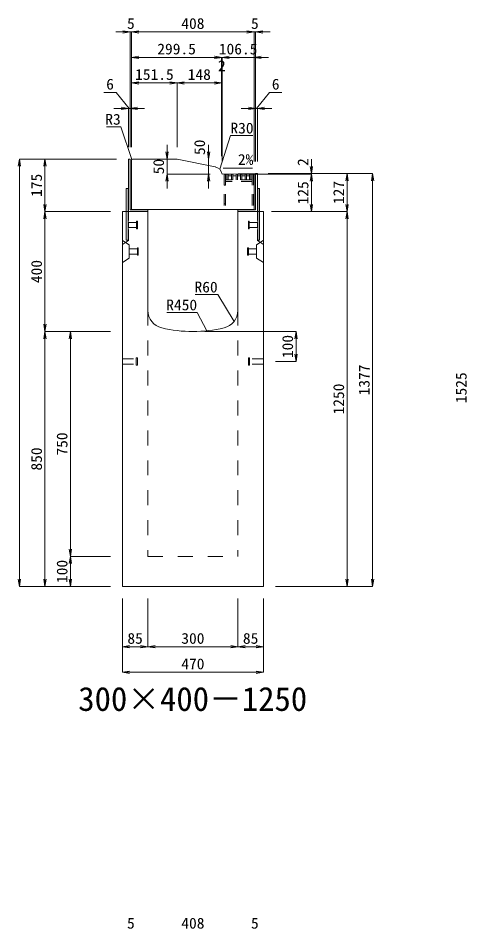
# Model space of a CAD drawing. Units: millimetres at full size. Extents: x -1809 to 57027, y -20349 to 17321.
# Drawn here: x 10818 to 12313, y -10038 to -7001 of the extents above; entities that cross this region are included whole.
import ezdxf
from ezdxf.enums import TextEntityAlignment as Align

# ---------------------------------------------------------------- set-up
doc = ezdxf.new("R2010")
doc.units = ezdxf.units.MM
doc.header["$LTSCALE"] = 50
for name, pattern in [('USER1', [2, 1, -1]), ('USER2', [1.35, 0.75, -0.6]), ('USER3', [1.35, 0.75, -0.6])]:
    doc.linetypes.add(name, pattern=pattern)
for name, color, linetype, lineweight in [('インサート', 3, 'USER2', 9), ('受枠', 3, 'Continuous', 5), ('寸法線', 7, 'Continuous', 13), ('引出線', 4, 'Continuous', 13), ('本体', 2, 'Continuous', 13), ('補助線', 8, 'Continuous', 13), ('ｸﾞﾚｰﾁﾝｸﾞ', 7, 'USER3', 9)]:
    doc.layers.add(name, color=color, linetype=linetype, lineweight=lineweight)
doc.layers.add('文字', color=7, linetype='Continuous')
doc.styles.add('ＭＳ 明朝', font='')
doc.styles.get('ＭＳ 明朝').set_extended_font_data('MS Mincho')

# ---------------------------------------------------------------- blocks, each defined once
blk = doc.blocks.new('open_arrow')
at = {"color": 0, "linetype": 'Continuous', "lineweight": -2}
blk.add_lwpolyline([(7.5, 1.25), (0, 0), (7.5, -1.25)], dxfattribs=at)

msp = doc.modelspace()

# ---------------------------------------------------------------- linework, layer by layer
at = {"layer": 'インサート'}
for p, q in [((11215, -7678.55), (11212, -7678.55)), ((11212, -7678.55), (11212, -7703.55)), ((11215, -7703.55), (11215, -7678.55)), ((11585, -7678.55), (11588, -7678.55)), ((11585, -7703.55), (11585, -7678.55)), ((11588, -7678.55), (11588, -7703.55)), ((11185, -7682.55), (11212, -7682.55)), ((11185, -7682.55), (11185, -7699.55)), ((11185, -7699.55), (11212, -7699.55)), ((11212, -7703.55), (11215, -7703.55)), ((11588, -7703.55), (11585, -7703.55)), ((11615, -7682.55), (11588, -7682.55)), ((11615, -7699.55), (11588, -7699.55)), ((11615, -7682.55), (11615, -7699.55)), ((11188.2, -7770.55), (11215.2, -7770.55)), ((11188.2, -7770.55), (11188.2, -7787.55)), ((11218.2, -7766.55), (11215.2, -7766.55)), ((11215.2, -7766.55), (11215.2, -7791.55)), ((11218.2, -7791.55), (11218.2, -7766.55)), ((11581.8, -7766.55), (11584.8, -7766.55)), ((11581.8, -7791.55), (11581.8, -7766.55)), ((11584.8, -7766.55), (11584.8, -7791.55)), ((11611.8, -7770.55), (11584.8, -7770.55)), ((11611.8, -7770.55), (11611.8, -7787.55)), ((11188.2, -7787.55), (11215.2, -7787.55)), ((11215.2, -7791.55), (11218.2, -7791.55)), ((11584.8, -7791.55), (11581.8, -7791.55)), ((11611.8, -7787.55), (11584.8, -7787.55)), ((11211, -8158.55), (11211, -8133.55)), ((11211, -8133.55), (11215, -8133.55)), ((11215, -8158.55), (11215, -8133.55)), ((11585, -8133.55), (11589, -8133.55)), ((11585, -8133.55), (11585, -8158.55)), ((11589, -8133.55), (11589, -8158.55)), ((11165, -8137.55), (11211, -8137.55)), ((11165, -8154.55), (11165, -8137.55)), ((11165, -8154.55), (11211, -8154.55)), ((11215, -8158.55), (11211, -8158.55)), ((11589, -8158.55), (11585, -8158.55)), ((11635, -8137.55), (11589, -8137.55)), ((11635, -8154.55), (11589, -8154.55)), ((11635, -8137.55), (11635, -8154.55))]:
    msp.add_line(p, q, dxfattribs=at)
at = {"layer": '受枠'}
for p, q in [((11185, -7471.05), (11185, -7646.05)), ((11185, -7471.05), (11191, -7471.05)), ((11185, -7471.05), (11191, -7471.05)), ((11191, -7471.05), (11191, -7640.05)), ((11609, -7519.06), (11609, -7640.05)), ((11609, -7519.06), (11615, -7519.06)), ((11615, -7646.05), (11615, -7519.06)), ((11178, -7741.05), (11178, -7569.06)), ((11184, -7569.06), (11178, -7569.06)), ((11184, -7741.05), (11184, -7569.06)), ((11616, -7741.05), (11616, -7569.06)), ((11616, -7569.06), (11622, -7569.06)), ((11622, -7741.05), (11622, -7569.06)), ((11250, -7646.05), (11185, -7646.05)), ((11191, -7640.05), (11250, -7640.05)), ((11250, -7646.05), (11250, -7640.05)), ((11550, -7640.05), (11550, -7646.05)), ((11550, -7640.05), (11609, -7640.05)), ((11550, -7646.05), (11550, -7640.05)), ((11615, -7646.05), (11550, -7646.05)), ((11184, -7741.05), (11178, -7741.05)), ((11616, -7741.05), (11622, -7741.05))]:
    msp.add_line(p, q, dxfattribs=at)
at = {"layer": '寸法線'}
for p, q in [((11244, -7046.93), (11143, -7046.93)), ((11191, -7431.03), (11191, -7046.93)), ((11196, -7431.03), (11196, -7046.93)), ((11604, -7046.93), (11196, -7046.93)), ((11196, -7431.03), (11196, -7046.93)), ((11556, -7046.93), (11657, -7046.93)), ((11604, -7479.23), (11604, -7046.93)), ((11604, -7479.23), (11604, -7046.93)), ((11609, -7479.04), (11609, -7046.93)), ((11495.51, -7131.93), (11196, -7131.93)), ((11196, -7431.03), (11196, -7131.93)), ((11447.51, -7131.93), (11545.44, -7131.93)), ((11449.44, -7131.93), (11652, -7131.93)), ((11495.51, -7461.09), (11495.51, -7131.93)), ((11495.51, -7461.09), (11495.51, -7131.93)), ((11497.44, -7481.08), (11497.44, -7131.93)), ((11497.44, -7481.08), (11497.44, -7131.93)), ((11604, -7479.23), (11604, -7131.93)), ((11196, -7216.93), (11347.5, -7216.93)), ((11196, -7431.03), (11196, -7216.93)), ((11347.5, -7431.03), (11347.5, -7216.93)), ((11347.5, -7216.93), (11495.51, -7216.93)), ((11347.5, -7431.03), (11347.5, -7216.93)), ((11495.51, -7461.09), (11495.51, -7216.93)), ((11144.67, -7249.13), (11103.44, -7249.13)), ((11188, -7301.93), (11144.67, -7249.13)), ((11612, -7301.93), (11655.33, -7249.13)), ((11655.33, -7249.13), (11696.56, -7249.13)), ((11239, -7301.93), (11137, -7301.93)), ((11185, -7431.03), (11185, -7301.93)), ((11191, -7431.03), (11191, -7301.93)), ((11561, -7301.93), (11663, -7301.93)), ((11609, -7479.04), (11609, -7301.93)), ((11615, -7479.04), (11615, -7301.93)), ((11313.83, -7569.11), (11313.83, -7423.05)), ((11452.5, -7423.05), (11452.5, -7569.05)), ((10822.06, -8896.05), (10822.06, -7471.05)), ((11144.98, -7471.05), (10822.06, -7471.05)), ((10907.06, -7471.05), (10907.06, -7646.05)), ((11144.98, -7471.05), (10907.06, -7471.05)), ((11313.83, -7471.05), (11307.48, -7471.05)), ((11794.94, -7569.1), (11794.94, -7471.25)), ((11457.42, -7521.11), (11313.83, -7521.11)), ((11342.59, -7521.05), (11452.5, -7521.05)), ((11544.46, -7521.1), (11794.94, -7521.1)), ((11544.46, -7521.1), (11794.94, -7521.1)), ((11651.02, -7519.25), (11794.94, -7519.25)), ((11655.02, -7519.06), (11913.78, -7519.06)), ((11655.02, -7519.06), (11998.78, -7519.06)), ((11794.94, -7646.05), (11794.94, -7521.1)), ((11913.78, -7519.06), (11913.78, -7646.05)), ((11998.78, -7519.06), (11998.78, -8896.05)), ((11124.98, -7646.05), (10907.06, -7646.05)), ((10907.06, -7646.05), (10907.06, -8046.05)), ((11124.98, -7646.05), (10907.06, -7646.05)), ((11662.02, -7646.05), (11794.94, -7646.05)), ((11675.02, -7646.05), (11913.78, -7646.05)), ((11675.02, -7646.05), (11913.78, -7646.05)), ((11913.78, -7646.05), (11913.78, -8896.05)), ((11124.98, -8046.05), (10907.06, -8046.05)), ((10907.06, -8896.05), (10907.06, -8046.05)), ((11124.98, -8046.05), (10907.06, -8046.05)), ((10992.06, -8046.05), (10992.06, -8796.05)), ((11124.98, -8046.05), (10992.06, -8046.05)), ((11440.02, -8046.05), (11743.78, -8046.05)), ((11743.78, -8046.05), (11743.78, -8146.05)), ((11675.02, -8146.05), (11743.78, -8146.05)), ((11124.98, -8796.05), (10992.06, -8796.05)), ((10992.06, -8796.05), (10992.06, -8896.05)), ((11124.98, -8796.05), (10992.06, -8796.05)), ((11124.98, -8896.05), (10822.06, -8896.05)), ((11124.98, -8896.05), (10907.06, -8896.05)), ((11124.98, -8896.05), (10992.06, -8896.05)), ((11675.02, -8896.05), (11913.78, -8896.05)), ((11675.02, -8896.05), (11998.78, -8896.05)), ((11165, -8936.07), (11165, -9097.21)), ((11165, -8936.07), (11165, -9182.21)), ((11250, -8936.07), (11250, -9097.21)), ((11250, -8936.07), (11250, -9097.21)), ((11550, -8936.07), (11550, -9097.21)), ((11550, -8936.07), (11550, -9097.21)), ((11635, -8936.07), (11635, -9097.21)), ((11635, -8936.07), (11635, -9182.21)), ((11165, -9097.21), (11250, -9097.21)), ((11250, -9097.21), (11550, -9097.21)), ((11550, -9097.21), (11635, -9097.21)), ((11165, -9182.21), (11635, -9182.21))]:
    msp.add_line(p, q, dxfattribs=at)
at = {"layer": '引出線'}
for points in [[(11196.88, -7471.93), (11159.65, -7363.53), (11111.92, -7363.53)], [(11489.42, -7505.21), (11525.11, -7392.88), (11599.79, -7392.88)], [(11501.31, -7501.75), (11550.05, -7501.21), (11598.81, -7501.21)], [(11537.07, -8012.74), (11482.66, -7922.84), (11407.98, -7922.84)], [(11446.44, -8043.65), (11414.22, -7982.51), (11313.21, -7982.51)]]:
    msp.add_lwpolyline(points, dxfattribs=at)
at = {"layer": '本体', "lineweight": 20}
for p, q in [((11196, -7474.05), (11196, -7639.05)), ((11347.5, -7471.05), (11198.95, -7471.05)), ((11473.81, -7496.66), (11347.5, -7471.05)), ((11497.44, -7521.1), (11604, -7519.25)), ((11604, -7639.05), (11604, -7519.25)), ((11604, -7639.05), (11196, -7639.05))]:
    msp.add_line(p, q, dxfattribs=at)
at = {"layer": '本体'}
for p, q in [((11165, -7646.05), (11165, -8896.05)), ((11165, -7646.05), (11250, -7646.05)), ((11250, -7646.05), (11250, -7975.53)), ((11550, -7646.05), (11550, -7975.53)), ((11550, -7646.05), (11635, -7646.05)), ((11635, -7646.05), (11635, -8896.05)), ((11165, -8896.05), (11635, -8896.05))]:
    msp.add_line(p, q, dxfattribs=at)
at = {"layer": '本体', "linetype": 'USER2', "lineweight": 9}
for p, q in [((11185, -7743.05), (11185, -7646.05)), ((11615, -7743.05), (11615, -7646.05)), ((11165, -7755.55), (11185, -7743.05)), ((11635, -7755.55), (11615, -7743.05))]:
    msp.add_line(p, q, dxfattribs=at)
at = {"layer": '本体', "lineweight": 9}
for p, q in [((11165, -7742.05), (11188.2, -7756.55)), ((11188.2, -7756.55), (11188.2, -7801.55)), ((11634.58, -7742.31), (11611.8, -7756.55)), ((11611.8, -7756.55), (11611.8, -7801.55)), ((11188.2, -7801.55), (11165, -7816.05)), ((11611.8, -7801.55), (11635, -7816.05))]:
    msp.add_line(p, q, dxfattribs=at)
at = {"layer": '本体', "linetype": 'USER1', "lineweight": 15}
for p, q in [((11250, -7975.53), (11250, -8796.05)), ((11550, -7975.53), (11550, -8796.05)), ((11250, -8796.05), (11550, -8796.05))]:
    msp.add_line(p, q, dxfattribs=at)
at = {"layer": '本体', "lineweight": 20}
for centre, radius, start, end in [((11199, -7474.05), 3, 90, 180), ((11467.85, -7526.06), 30, 9.51572, 78.54145)]:
    msp.add_arc(centre, radius, start, end, dxfattribs=at)
at = {"layer": '本体'}
for centre, radius, start, end in [((11310, -7975.53), 60, 180, 256.65764), ((11490, -7975.53), 60, 283.34236, 0), ((11400, -7596.05), 450, 256.65764, 283.34236)]:
    msp.add_arc(centre, radius, start, end, dxfattribs=at)
at = {"layer": '補助線'}
msp.add_line((11473.82, -7496.71), (11475.55, -7497.06), dxfattribs=at)
at = {"layer": 'ｸﾞﾚｰﾁﾝｸﾞ', "linetype": 'USER2', "lineweight": 5}
for p, q in [((11602.5, -7521.05), (11504.5, -7521.05)), ((11504.5, -7521.05), (11504.5, -7639.05)), ((11509, -7521.05), (11509, -7639.05)), ((11513.5, -7540.05), (11513.5, -7521.05)), ((11518, -7540.05), (11518, -7521.05)), ((11518, -7527.05), (11528.6, -7527.05)), ((11528.6, -7540.05), (11528.6, -7521.05)), ((11533.1, -7540.05), (11533.1, -7521.05)), ((11533.1, -7527.05), (11543.7, -7527.05)), ((11543.7, -7540.05), (11543.7, -7521.05)), ((11548.2, -7540.05), (11548.2, -7521.05)), ((11548.2, -7527.05), (11558.8, -7527.05)), ((11558.8, -7540.05), (11558.8, -7521.05)), ((11563.3, -7540.05), (11563.3, -7521.05)), ((11563.3, -7527.05), (11573.9, -7527.05)), ((11573.9, -7540.05), (11573.9, -7521.05)), ((11578.4, -7540.05), (11578.4, -7521.05)), ((11578.4, -7527.05), (11589, -7527.05)), ((11589, -7540.05), (11589, -7521.05)), ((11593.5, -7540.05), (11593.5, -7521.05)), ((11598, -7521.05), (11598, -7639.05)), ((11602.5, -7521.05), (11602.5, -7639.05)), ((11509, -7557.55), (11504.5, -7557.55)), ((11598, -7540.05), (11509, -7540.05)), ((11598, -7546.05), (11509, -7546.05)), ((11509, -7620.55), (11504.5, -7620.55))]:
    msp.add_line(p, q, dxfattribs=at)

# ---------------------------------------------------------------- block references
at = {"layer": '寸法線', "xscale": 3.2, "yscale": 3.2}
for p, rotation in [((11191, -7046.93), 180), ((11604, -7046.93), 180), ((11604, -7046.93), 180), ((11495.51, -7131.93), 180), ((11495.51, -7131.93), 180), ((11497.44, -7131.93), 180), ((11347.5, -7216.93), 180), ((11495.51, -7216.93), 180), ((11185, -7301.93), 180), ((11609, -7301.93), 180), ((11313.83, -7471.05), 90), ((11452.5, -7471.05), 90), ((10822.06, -7471.05), 270), ((10907.06, -7471.05), 270), ((11794.94, -7519.25), 90), ((11313.83, -7521.11), 270), ((11452.5, -7521.05), 270), ((11794.94, -7521.1), 270), ((11794.94, -7521.1), 270), ((11913.78, -7519.06), 270), ((11998.78, -7519.06), 270), ((10907.06, -7646.05), 90), ((10907.06, -7646.05), 270), ((11794.94, -7646.05), 90), ((11913.78, -7646.05), 90), ((11913.78, -7646.05), 270), ((10907.06, -8046.05), 90), ((10907.06, -8046.05), 270), ((10992.06, -8046.05), 270), ((11743.78, -8046.05), 270), ((11743.78, -8146.05), 90), ((10992.06, -8796.05), 90), ((10992.06, -8796.05), 270), ((10822.06, -8896.05), 90), ((10907.06, -8896.05), 90), ((10992.06, -8896.05), 90), ((11913.78, -8896.05), 90), ((11998.78, -8896.05), 90), ((11250, -9097.21), 180), ((11550, -9097.21), 180), ((11635, -9097.21), 180), ((11635, -9182.21), 180)]:
    msp.add_blockref('open_arrow', p, dxfattribs=dict(at, rotation=rotation))
for p in [(11196, -7046.93), (11196, -7046.93), (11609, -7046.93), (11196, -7131.93), (11497.44, -7131.93), (11604, -7131.93), (11196, -7216.93), (11347.5, -7216.93), (11191, -7301.93), (11615, -7301.93), (11165, -9097.21), (11250, -9097.21), (11550, -9097.21), (11165, -9182.21)]:
    msp.add_blockref('open_arrow', p, dxfattribs=at)
at = {"layer": '引出線', "xscale": 0.0533, "yscale": 0.0533}
for p, rotation in [((11196.88, -7471.93), 109), ((11489.42, -7505.21), 72.4), ((11501.31, -7501.75), 0.6), ((11537.07, -8012.74), 121.2), ((11446.44, -8043.65), 117.8)]:
    msp.add_blockref('open_arrow', p, dxfattribs=dict(at, rotation=rotation))

# ---------------------------------------------------------------- texts
at = {"layer": '寸法線', "style": 'ＭＳ 明朝', "width": 1.05}
for s, p in [('5', (11193.5, -7018.91)), ('408', (11400, -7018.91)), ('5', (11606.5, -7018.91)), ('299.5', (11345.75, -7103.91)), ('106.5', (11550.72, -7103.91)), ('2', (11496.47, -7159.95)), ('151.5', (11271.75, -7188.91)), ('148', (11421.5, -7188.91)), ('6', (11124.05, -7221.11)), ('6', (11675.95, -7221.11)), ('85', (11207.5, -9069.19)), ('300', (11400, -9069.19)), ('85', (11592.5, -9069.19)), ('470', (11400, -9154.19)), ('5', (11193.5, -10018.91)), ('408', (11400, -10018.91)), ('5', (11606.5, -10018.91))]:
    msp.add_text(s, height=36.03, dxfattribs=at).set_placement(p, align=Align.MIDDLE_CENTER)
for s, p in [('50', (11422.5, -7431.79)), ('50', (11285.81, -7496.08)), ('2', (11766.92, -7480.99)), ('175', (10879.04, -7558.55)), ('125', (11766.92, -7583.58)), ('127', (11885.76, -7582.56)), ('400', (10879.04, -7846.05)), ('100', (11715.76, -8096.05)), ('1377', (11970.76, -8207.56)), ('1525', (12294.04, -8233.55)), ('1250', (11885.76, -8271.05)), ('750', (10964.04, -8421.05)), ('850', (10879.04, -8471.05)), ('100', (10964.04, -8846.05))]:
    msp.add_text(s, height=36.03, rotation=90, dxfattribs=at).set_placement(p, align=Align.MIDDLE_CENTER)
at = {"layer": '引出線', "style": 'ＭＳ 明朝', "width": 1.05}
for s, p in [('R3', (11159.65, -7320.33)), ('R60', (11482.66, -7879.64)), ('R450', (11414.22, -7939.31))]:
    msp.add_text(s, height=36.03, dxfattribs=at).set_placement(p, align=Align.TOP_RIGHT)
for s, p in [('R30', (11525.11, -7349.68)), ('2%', (11550.05, -7454.3))]:
    msp.add_text(s, height=36.03, dxfattribs=at).set_placement(p, align=Align.TOP_LEFT)
at = {"layer": '文字', "style": 'ＭＳ 明朝'}
msp.add_text('300×400－1250', height=80.06, dxfattribs=at).set_placement((11399.52, -9271.03), align=Align.MIDDLE_CENTER)

doc.saveas('drawing.dxf')
